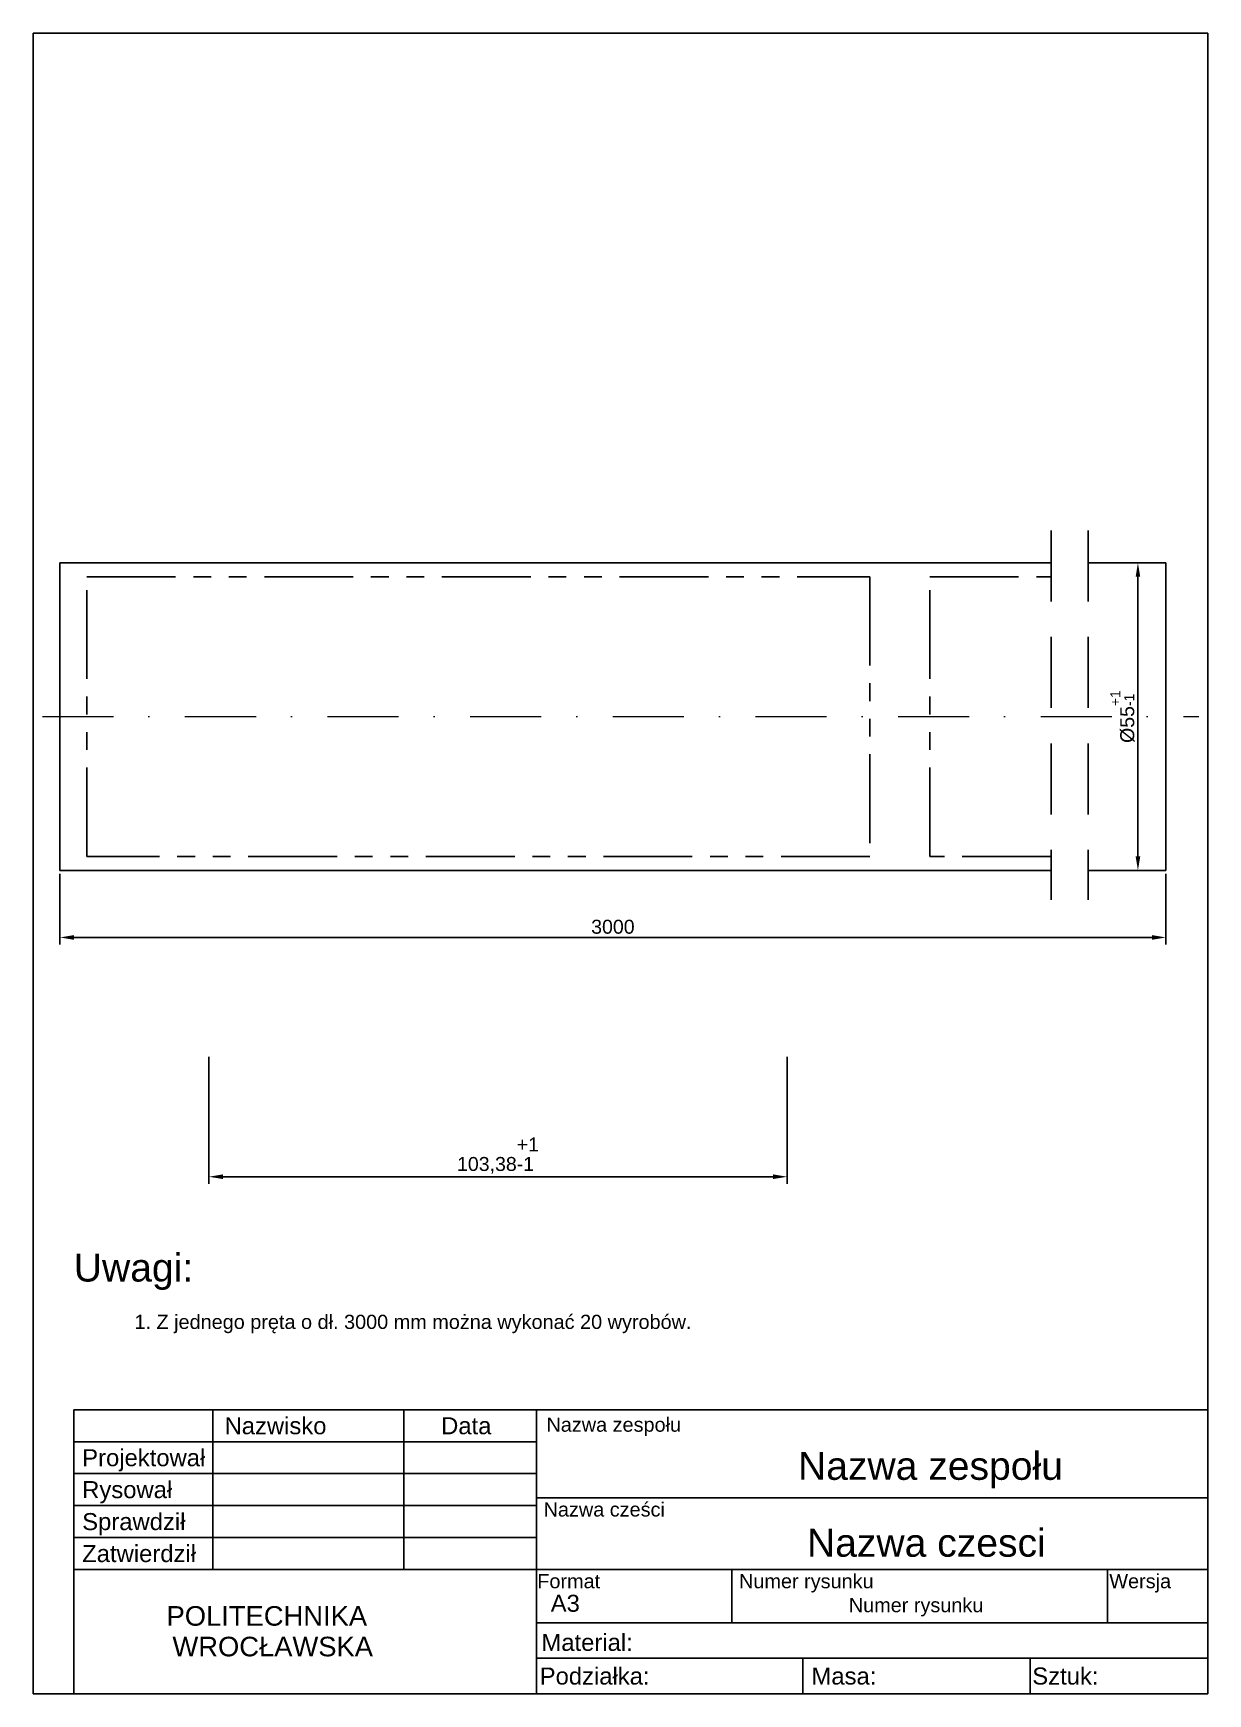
# Model space of a CAD drawing. Header units: millimetres. Extents: x 1335 to 6286, y 608 to 2939.
# Drawn here: x 4257.3 to 4467.3, y 759.3 to 1056.3 of the extents above; entities that cross this region are included whole.
import ezdxf
from ezdxf.enums import TextEntityAlignment as Align

# ---------------------------------------------------------------- set-up
doc = ezdxf.new("R2010")
doc.units = ezdxf.units.MM
for name, pattern in [('DASHDOT', [25.4, 12.7, -6.35, 0, -6.35]), ('DASHED', [19.05, 12.7, -6.35]), ('PHANTOM2', [31.75, 15.875, -3.175, 3.175, -3.175, 3.175, -3.175])]:
    doc.linetypes.add(name, pattern=pattern)
for name, color, linetype, lineweight in [('AM_5', 3, 'Continuous', 25), ('OSIE', 4, 'DASHDOT', 15), ('PH', 6, 'PHANTOM2', 25)]:
    doc.layers.add(name, color=color, linetype=linetype, lineweight=lineweight)
doc.layers.add('Default', color=7, linetype='Continuous')
doc.layers.add('PR', color=9, linetype='DASHED')
doc.styles.add('SEACAD_arial_ttf', font='arial.ttf')
doc.styles.add('SEACAD_arial_ttfB', font='arial.ttf')
doc.styles.get("Standard").update_dxf_attribs({"font": 'arial.ttf'})
doc.dimstyles.new('ISO-25$0', dxfattribs={"dimtxt": 2.5, "dimasz": 2.5, "dimexe": 1.25, "dimexo": 0.625, "dimtad": 1, "dimtxsty": 'Standard', "dimcen": 2.5, "dimadec": 0, "dimazin": 0, "dimtfac": 1, "dimtmove": 0, "dimatfit": 3, "dimfxl": 1, "dimarcsym": 0})

# ---------------------------------------------------------------- blocks, each defined once
blk = doc.blocks.new('*D3')
at = {"layer": 'AM_5', "color": 0, "lineweight": -2, "transparency": 16777216}
for p, q in [((4459.13, 961.55), (4453.52, 961.55)), ((4454.77, 909.05), (4454.77, 959.05)), ((4459.13, 906.55), (4453.52, 906.55))]:
    blk.add_line(p, q, dxfattribs=at)
at = {"layer": 'AM_5', "color": 0, "transparency": 16777216}
for points in [[(4454.36, 959.05), (4455.19, 959.05), (4454.77, 961.55)], [(4454.36, 909.05), (4455.19, 909.05), (4454.77, 906.55)]]:
    blk.add_solid(points, dxfattribs=at)
at = {"layer": 'Defpoints', "color": 0, "transparency": 16777216}
for p in [(4454.77, 961.55), (4459.76, 961.55), (4459.76, 906.55)]:
    blk.add_point(p, dxfattribs=at)
at = {"layer": 'AM_5', "color": 0, "transparency": 16777216, "insert": (4452.02, 934.05), "char_height": 2.5, "attachment_point": 5, "rotation": 90}
blk.add_mtext('%%C55{}{\\H0.71x;\\C3;\\S+1^ -1;}', dxfattribs=at)
blk = doc.blocks.new('*D4')
at = {"layer": 'AM_5', "color": 0, "lineweight": -2, "transparency": 16777216}
for p, q in [((4262.04, 905.93), (4262.04, 893.3)), ((4459.76, 905.93), (4459.76, 893.3)), ((4264.54, 894.55), (4457.26, 894.55))]:
    blk.add_line(p, q, dxfattribs=at)
at = {"layer": 'AM_5', "color": 0, "transparency": 16777216}
for points in [[(4264.54, 894.97), (4264.54, 894.13), (4262.04, 894.55)], [(4457.26, 894.97), (4457.26, 894.13), (4459.76, 894.55)]]:
    blk.add_solid(points, dxfattribs=at)
at = {"layer": 'Defpoints', "color": 0, "transparency": 16777216}
for p in [(4262.04, 906.55), (4459.76, 906.55), (4459.76, 894.55)]:
    blk.add_point(p, dxfattribs=at)
at = {"layer": 'AM_5', "color": 0, "transparency": 16777216, "insert": (4360.9, 896.45), "char_height": 2.5, "attachment_point": 5}
blk.add_mtext('3000', dxfattribs=at)
blk = doc.blocks.new('*D5')
at = {"layer": 'AM_5', "color": 0, "lineweight": -2, "transparency": 16777216}
for p, q in [((4288.67, 873.18), (4288.67, 850.5)), ((4392.05, 873.18), (4392.05, 850.5)), ((4291.17, 851.75), (4389.55, 851.75))]:
    blk.add_line(p, q, dxfattribs=at)
at = {"layer": 'AM_5', "color": 0, "transparency": 16777216}
for points in [[(4291.17, 852.17), (4291.17, 851.34), (4288.67, 851.75)], [(4389.55, 852.17), (4389.55, 851.34), (4392.05, 851.75)]]:
    blk.add_solid(points, dxfattribs=at)
at = {"layer": 'Defpoints', "color": 0, "transparency": 16777216}
for p in [(4288.67, 873.81), (4392.05, 873.81), (4392.05, 851.75)]:
    blk.add_point(p, dxfattribs=at)
at = {"layer": 'AM_5', "color": 0, "transparency": 16777216, "insert": (4340.36, 855.55), "char_height": 2.5, "attachment_point": 5}
blk.add_mtext('103,38\\S+1^ -1;', dxfattribs=at)

msp = doc.modelspace()

# ---------------------------------------------------------------- linework, layer by layer
for p, q in [((4257.259, 759.276), (4257.259, 1056.276)), ((4257.259, 1056.276), (4467.259, 1056.276)), ((4467.259, 1056.276), (4467.259, 759.276)), ((4262.044, 906.551), (4262.044, 961.551)), ((4262.044, 961.551), (4439.238, 961.551)), ((4459.756, 961.551), (4445.85, 961.551)), ((4459.756, 906.551), (4459.756, 961.551)), ((4262.044, 906.551), (4439.238, 906.551)), ((4459.756, 906.551), (4445.85, 906.551)), ((4467.259, 759.276), (4257.259, 759.276))]:
    msp.add_line(p, q)
at = {"layer": 'Default', "color": 7, "linetype": 'Continuous'}
for p, q in [((4264.494, 759.276), (4264.494, 810.076)), ((4264.494, 810.076), (4467.259, 810.076)), ((4289.36, 781.501), (4289.36, 810.076)), ((4323.505, 781.501), (4323.505, 810.076)), ((4347.24, 759.276), (4347.24, 810.076)), ((4264.494, 804.361), (4347.24, 804.361)), ((4264.494, 798.646), (4347.24, 798.646)), ((4347.24, 794.328), (4467.259, 794.328)), ((4264.494, 792.931), (4347.24, 792.931)), ((4264.494, 787.216), (4347.24, 787.216)), ((4264.494, 781.501), (4467.259, 781.501)), ((4382.188, 771.976), (4382.188, 781.374)), ((4449.335, 771.976), (4449.335, 781.374)), ((4347.24, 771.976), (4467.259, 771.976)), ((4347.24, 765.626), (4467.259, 765.626)), ((4394.888, 759.276), (4394.888, 765.626)), ((4435.509, 759.276), (4435.509, 765.626))]:
    msp.add_line(p, q, dxfattribs=at)
at = {"layer": 'OSIE'}
msp.add_line((4258.893, 934.051), (4465.677, 934.051), dxfattribs=at)
at = {"layer": 'PH'}
for p, q in [((4266.841, 909.051), (4266.841, 959.051)), ((4266.841, 959.051), (4406.841, 959.051)), ((4406.841, 959.051), (4406.841, 909.051)), ((4417.572, 909.051), (4417.572, 959.051)), ((4417.572, 959.051), (4439.238, 959.051)), ((4406.841, 909.051), (4266.841, 909.051)), ((4439.238, 909.051), (4417.572, 909.051))]:
    msp.add_line(p, q, dxfattribs=at)
at = {"layer": 'PR'}
for p, q in [((4439.238, 967.351), (4439.238, 901.307)), ((4445.85, 967.351), (4445.85, 901.307))]:
    msp.add_line(p, q, dxfattribs=at)

# ---------------------------------------------------------------- texts
at = {"layer": 'Default', "color": 7, "linetype": 'Continuous'}
for s, height, style, p in [('Uwagi:', 5, 'SEACAD_arial_ttf', (4264.515, 838.006)), ('1. Z jednego pręta o dł. 3000 mm można wykonać 20 wyrobów.', 2.54, 'SEACAD_arial_ttf', (4275.357, 827.066)), ('Nazwisko', 3.048, 'SEACAD_arial_ttf', (4291.473, 808.742)), ('Data', 3.048, 'SEACAD_arial_ttf', (4330.191, 808.742)), (' Nazwa zespołu', 2.54, 'SEACAD_arial_ttf', (4348.036, 808.685)), ('Projektował', 3.048, 'SEACAD_arial_ttf', (4266.018, 803.027)), (' Nazwa zespołu', 5, 'SEACAD_arial_ttf', (4392.057, 802.543)), ('Rysował', 3.048, 'SEACAD_arial_ttf', (4266.018, 797.312)), ('Nazwa cześci', 2.54, 'SEACAD_arial_ttf', (4348.51, 793.52)), ('Sprawdził', 3.048, 'SEACAD_arial_ttf', (4266.018, 791.597)), ('Nazwa czesci', 5, 'SEACAD_arial_ttf', (4395.6, 788.793)), ('Zatwierdził', 3.048, 'SEACAD_arial_ttf', (4266.018, 785.882)), ('Format', 2.54, 'SEACAD_arial_ttf', (4347.384, 780.693)), ('Numer rysunku', 2.54, 'SEACAD_arial_ttf', (4383.458, 780.693)), ('Wersja', 2.54, 'SEACAD_arial_ttf', (4449.658, 780.693)), ('A3', 3.048, 'SEACAD_arial_ttfB', (4349.785, 776.992)), ('Numer rysunku', 2.54, 'SEACAD_arial_ttf', (4403.08, 776.411)), ('     POLITECHNIKA                      ', 3.5, 'SEACAD_arial_ttf', (4274.305, 774.953)), ('             WROCŁAWSKA', 3.5, 'SEACAD_arial_ttf', (4264.494, 769.475)), ('Material:', 3.048, 'SEACAD_arial_ttf', (4348.13, 769.997)), ('Podziałka:', 3.048, 'SEACAD_arial_ttf', (4347.813, 763.975)), ('Masa:', 3.048, 'SEACAD_arial_ttf', (4396.412, 763.975)), ('Sztuk:', 3.048, 'SEACAD_arial_ttf', (4435.883, 763.975))]:
    msp.add_text(s, height=height, dxfattribs=dict(at, style=style)).set_placement(p, align=Align.TOP_LEFT)

# ---------------------------------------------------------------- dimensions: what is measured, and where the dimension line sits
at = {"layer": 'AM_5'}
dim = msp.add_linear_dim(base=(4454.772, 961.551), p1=(4459.756, 906.551), p2=(4459.756, 961.551), angle=90, text='%%C<>{}{\\H0.71x;\\C3;\\S+1^ -1;}', dimstyle='ISO-25$0', override={"dimpost": '', "dimtp": 1, "dimtm": 1, "dimtdec": 2, "dimtzin": 8}, dxfattribs=at)
dim.commit()
dim.dimension.update_dxf_attribs({"geometry": '*D3', "text_midpoint": (4452.019, 934.051)})
dim = msp.add_linear_dim(base=(4459.756, 894.551), p1=(4262.044, 906.551), p2=(4459.756, 906.551), text='3000', dimstyle='ISO-25$0', override={"dimgap": 0.625, "dimpost": '%%c<>', "dimtol": 0, "dimlim": 0, "dimtp": 1, "dimtm": 1}, dxfattribs=at)
dim.commit()
dim.dimension.update_dxf_attribs({"geometry": '*D4', "text_midpoint": (4360.9, 896.453)})
dim = msp.add_linear_dim(base=(4392.05, 851.753), p1=(4288.67, 873.806), p2=(4392.05, 873.806), dimstyle='ISO-25$0', override={"dimgap": 0.625, "dimpost": '', "dimtol": 1, "dimlim": 0, "dimtp": 1, "dimtm": 1}, dxfattribs=at)
dim.commit()
dim.dimension.update_dxf_attribs({"geometry": '*D5', "text_midpoint": (4340.36, 855.552)})

doc.saveas('drawing.dxf')
